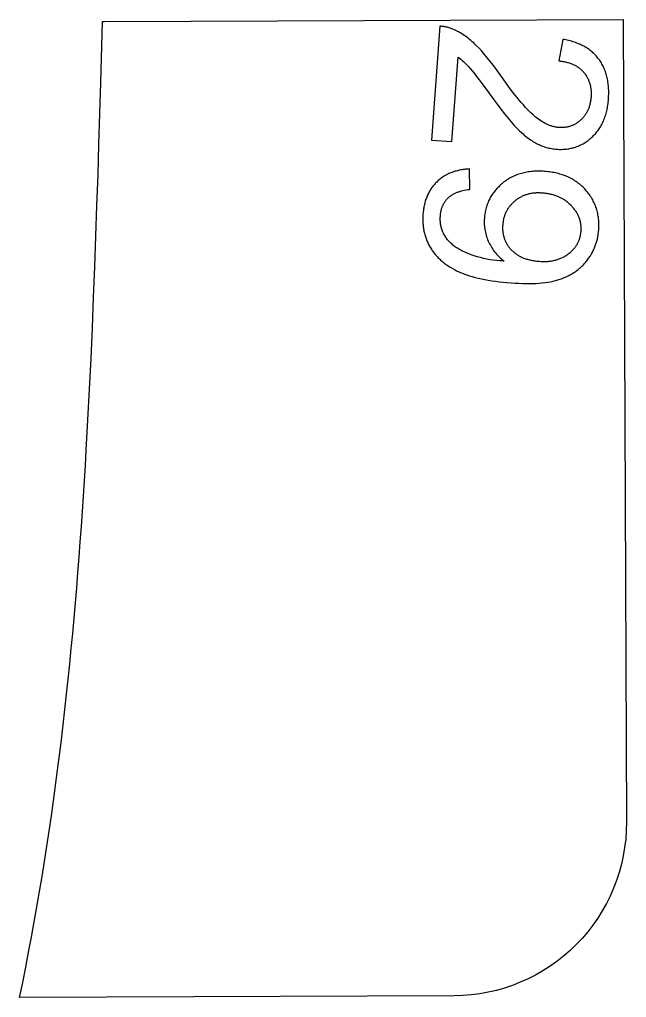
# Model space of a CAD drawing. Extents: x -8894 to -3022, y 6798 to 8329.
# Drawn here: x -7510.1 to -7334.6, y 7701.2 to 7983.9 of the extents above; entities that cross this region are included whole.
import ezdxf

# ---------------------------------------------------------------- set-up
doc = ezdxf.new("R2010")
doc.units = 0
doc.layers.add('LAYER_03', color=7, linetype='CONTINUOUS')
doc.layers.add('STEVILKE', color=7, linetype='CONTINUOUS')

msp = doc.modelspace()

# ---------------------------------------------------------------- linework, layer by layer
at = {"layer": 'LAYER_03'}
msp.add_lwpolyline([(-7384.36, 7701.67), (-7510.05, 7701.17), (-7509.15, 7705.54), (-7508.27, 7709.9), (-7507.42, 7714.27), (-7506.59, 7718.64), (-7505.79, 7723.01), (-7505.02, 7727.38), (-7504.26, 7731.76), (-7503.54, 7736.13), (-7502.83, 7740.51), (-7502.15, 7744.89), (-7501.49, 7749.28), (-7500.85, 7753.66), (-7500.23, 7758.05), (-7499.63, 7762.44), (-7499.05, 7766.83), (-7498.49, 7771.22), (-7497.96, 7775.61), (-7497.44, 7780.01), (-7496.94, 7784.41), (-7496.45, 7788.8), (-7495.99, 7793.2), (-7495.54, 7797.61), (-7495.1, 7802.01), (-7494.69, 7806.41), (-7494.28, 7810.82), (-7493.9, 7815.23), (-7493.53, 7819.63), (-7493.17, 7824.04), (-7492.82, 7828.45), (-7492.49, 7832.86), (-7492.17, 7837.28), (-7491.87, 7841.69), (-7491.57, 7846.11), (-7491.29, 7850.52), (-7491.02, 7854.94), (-7490.75, 7859.35), (-7490.26, 7868.19), (-7489.81, 7877.03), (-7489.38, 7885.88), (-7488.99, 7894.72), (-7488.63, 7903.57), (-7488.29, 7912.42), (-7487.96, 7921.28), (-7487.66, 7930.13), (-7487.36, 7938.98), (-7487.08, 7947.84), (-7486.55, 7965.55), (-7486.04, 7983.27), (-7485.47, 7983.27), (-7335.47, 7983.86), (-7334.55, 7751.87, -0.414214)], format="xyb", close=True, dxfattribs=at)
at = {"layer": 'STEVILKE'}
for p, q in [((-7365.37, 7932.42), (-7365.59, 7932.29)), ((-7365.14, 7932.54), (-7365.37, 7932.42)), ((-7364.92, 7932.66), (-7365.14, 7932.54)), ((-7364.69, 7932.77), (-7364.92, 7932.66)), ((-7364.46, 7932.87), (-7364.69, 7932.77)), ((-7364.23, 7932.97), (-7364.46, 7932.87)), ((-7363.99, 7933.06), (-7364.23, 7932.97)), ((-7363.75, 7933.15), (-7363.99, 7933.06)), ((-7363.5, 7933.23), (-7363.75, 7933.15)), ((-7363.26, 7933.3), (-7363.5, 7933.23)), ((-7363.01, 7933.37), (-7363.26, 7933.3)), ((-7362.75, 7933.44), (-7363.01, 7933.37)), ((-7362.5, 7933.49), (-7362.75, 7933.44)), ((-7362.24, 7933.54), (-7362.5, 7933.49)), ((-7361.98, 7933.59), (-7362.24, 7933.54)), ((-7361.71, 7933.63), (-7361.98, 7933.59)), ((-7361.44, 7933.66), (-7361.71, 7933.63)), ((-7361.17, 7933.69), (-7361.44, 7933.66)), ((-7360.9, 7933.71), (-7361.17, 7933.69)), ((-7360.62, 7933.73), (-7360.9, 7933.71)), ((-7360.34, 7933.74), (-7360.62, 7933.73)), ((-7360.06, 7933.74), (-7360.34, 7933.74)), ((-7359.77, 7933.74), (-7360.06, 7933.74)), ((-7359.48, 7933.73), (-7359.77, 7933.74)), ((-7359.19, 7933.72), (-7359.48, 7933.73)), ((-7358.89, 7933.7), (-7359.19, 7933.72)), ((-7358.56, 7933.67), (-7358.89, 7933.7)), ((-7358.24, 7933.64), (-7358.56, 7933.67)), ((-7357.92, 7933.6), (-7358.24, 7933.64)), ((-7357.6, 7933.56), (-7357.92, 7933.6)), ((-7357.29, 7933.51), (-7357.6, 7933.56)), ((-7356.98, 7933.45), (-7357.29, 7933.51)), ((-7356.68, 7933.39), (-7356.98, 7933.45)), ((-7356.38, 7933.32), (-7356.68, 7933.39)), ((-7356.08, 7933.25), (-7356.38, 7933.32)), ((-7355.79, 7933.17), (-7356.08, 7933.25)), ((-7355.5, 7933.09), (-7355.79, 7933.17)), ((-7355.22, 7933), (-7355.5, 7933.09)), ((-7354.95, 7932.91), (-7355.22, 7933)), ((-7354.67, 7932.81), (-7354.95, 7932.91)), ((-7354.4, 7932.7), (-7354.67, 7932.81)), ((-7354.14, 7932.59), (-7354.4, 7932.7)), ((-7353.88, 7932.47), (-7354.14, 7932.59)), ((-7353.62, 7932.35), (-7353.88, 7932.47)), ((-7353.37, 7932.22), (-7353.62, 7932.35)), ((-7368.55, 7929.59), (-7368.69, 7929.4)), ((-7368.4, 7929.79), (-7368.55, 7929.59)), ((-7368.25, 7929.98), (-7368.4, 7929.79)), ((-7368.09, 7930.17), (-7368.25, 7929.98)), ((-7367.93, 7930.35), (-7368.09, 7930.17)), ((-7367.76, 7930.54), (-7367.93, 7930.35)), ((-7367.59, 7930.72), (-7367.76, 7930.54)), ((-7367.41, 7930.89), (-7367.59, 7930.72)), ((-7367.22, 7931.07), (-7367.41, 7930.89)), ((-7367.03, 7931.24), (-7367.22, 7931.07)), ((-7366.84, 7931.4), (-7367.03, 7931.24)), ((-7366.64, 7931.57), (-7366.84, 7931.4)), ((-7366.43, 7931.72), (-7366.64, 7931.57)), ((-7366.23, 7931.87), (-7366.43, 7931.72)), ((-7366.02, 7932.02), (-7366.23, 7931.87)), ((-7365.8, 7932.16), (-7366.02, 7932.02)), ((-7365.59, 7932.29), (-7365.8, 7932.16)), ((-7353.12, 7932.08), (-7353.37, 7932.22)), ((-7352.88, 7931.94), (-7353.12, 7932.08)), ((-7352.64, 7931.8), (-7352.88, 7931.94)), ((-7352.4, 7931.65), (-7352.64, 7931.8)), ((-7352.17, 7931.49), (-7352.4, 7931.65)), ((-7351.95, 7931.33), (-7352.17, 7931.49)), ((-7351.72, 7931.16), (-7351.95, 7931.33)), ((-7351.51, 7930.99), (-7351.72, 7931.16)), ((-7351.29, 7930.81), (-7351.51, 7930.99)), ((-7351.08, 7930.62), (-7351.29, 7930.81)), ((-7350.88, 7930.43), (-7351.08, 7930.62)), ((-7350.68, 7930.24), (-7350.88, 7930.43)), ((-7350.48, 7930.03), (-7350.68, 7930.24)), ((-7350.29, 7929.83), (-7350.48, 7930.03)), ((-7350.11, 7929.62), (-7350.29, 7929.83)), ((-7349.93, 7929.41), (-7350.11, 7929.62)), ((-7369.93, 7926.79), (-7370, 7926.55)), ((-7369.86, 7927.02), (-7369.93, 7926.79)), ((-7369.78, 7927.25), (-7369.86, 7927.02)), ((-7369.7, 7927.48), (-7369.78, 7927.25)), ((-7369.61, 7927.7), (-7369.7, 7927.48)), ((-7369.51, 7927.93), (-7369.61, 7927.7)), ((-7369.41, 7928.15), (-7369.51, 7927.93)), ((-7369.31, 7928.36), (-7369.41, 7928.15)), ((-7369.19, 7928.58), (-7369.31, 7928.36)), ((-7369.08, 7928.79), (-7369.19, 7928.58)), ((-7368.95, 7928.99), (-7369.08, 7928.79)), ((-7368.82, 7929.2), (-7368.95, 7928.99)), ((-7368.69, 7929.4), (-7368.82, 7929.2)), ((-7349.76, 7929.2), (-7349.93, 7929.41)), ((-7349.59, 7928.99), (-7349.76, 7929.2)), ((-7349.44, 7928.78), (-7349.59, 7928.99)), ((-7349.29, 7928.56), (-7349.44, 7928.78)), ((-7349.14, 7928.35), (-7349.29, 7928.56)), ((-7349, 7928.13), (-7349.14, 7928.35)), ((-7348.87, 7927.91), (-7349, 7928.13)), ((-7348.75, 7927.69), (-7348.87, 7927.91)), ((-7348.63, 7927.47), (-7348.75, 7927.69)), ((-7348.52, 7927.24), (-7348.63, 7927.47)), ((-7348.42, 7927.02), (-7348.52, 7927.24)), ((-7348.32, 7926.79), (-7348.42, 7927.02)), ((-7348.23, 7926.56), (-7348.32, 7926.79)), ((-7370.35, 7924.27), (-7370.37, 7924.01)), ((-7370.37, 7924.01), (-7370.37, 7923.75)), ((-7370.34, 7924.54), (-7370.35, 7924.27)), ((-7370.32, 7924.8), (-7370.34, 7924.54)), ((-7370.29, 7925.06), (-7370.32, 7924.8)), ((-7370.25, 7925.31), (-7370.29, 7925.06)), ((-7370.21, 7925.57), (-7370.25, 7925.31)), ((-7370.17, 7925.82), (-7370.21, 7925.57)), ((-7370.12, 7926.06), (-7370.17, 7925.82)), ((-7370.06, 7926.31), (-7370.12, 7926.06)), ((-7370, 7926.55), (-7370.06, 7926.31)), ((-7348.14, 7926.33), (-7348.23, 7926.56)), ((-7348.07, 7926.1), (-7348.14, 7926.33)), ((-7348, 7925.86), (-7348.07, 7926.1)), ((-7347.93, 7925.63), (-7348, 7925.86)), ((-7347.87, 7925.39), (-7347.93, 7925.63)), ((-7347.82, 7925.15), (-7347.87, 7925.39)), ((-7347.78, 7924.91), (-7347.82, 7925.15)), ((-7347.74, 7924.67), (-7347.78, 7924.91)), ((-7347.71, 7924.43), (-7347.74, 7924.67)), ((-7347.69, 7924.18), (-7347.71, 7924.43)), ((-7347.67, 7923.94), (-7347.69, 7924.18)), ((-7347.66, 7923.69), (-7347.67, 7923.94)), ((-7370.37, 7923.75), (-7370.37, 7923.5)), ((-7370.37, 7923.5), (-7370.36, 7923.24)), ((-7370.36, 7923.24), (-7370.35, 7922.99)), ((-7370.35, 7922.99), (-7370.33, 7922.74)), ((-7370.33, 7922.74), (-7370.3, 7922.49)), ((-7370.3, 7922.49), (-7370.27, 7922.25)), ((-7370.27, 7922.25), (-7370.23, 7922.01)), ((-7370.23, 7922.01), (-7370.19, 7921.77)), ((-7370.19, 7921.77), (-7370.14, 7921.53)), ((-7370.14, 7921.53), (-7370.09, 7921.3)), ((-7370.09, 7921.3), (-7370.02, 7921.07)), ((-7370.02, 7921.07), (-7369.96, 7920.84)), ((-7348.01, 7920.8), (-7347.95, 7921.02)), ((-7347.95, 7921.02), (-7347.9, 7921.25)), ((-7347.9, 7921.25), (-7347.84, 7921.48)), ((-7347.84, 7921.48), (-7347.8, 7921.72)), ((-7347.8, 7921.72), (-7347.76, 7921.96)), ((-7347.76, 7921.96), (-7347.73, 7922.2)), ((-7347.73, 7922.2), (-7347.7, 7922.44)), ((-7347.7, 7922.44), (-7347.68, 7922.68)), ((-7347.68, 7922.68), (-7347.66, 7922.94)), ((-7347.65, 7923.44), (-7347.66, 7923.69)), ((-7347.66, 7922.94), (-7347.65, 7923.19)), ((-7347.65, 7923.19), (-7347.65, 7923.44)), ((-7369.96, 7920.84), (-7369.88, 7920.61)), ((-7369.88, 7920.61), (-7369.8, 7920.39)), ((-7369.8, 7920.39), (-7369.72, 7920.17)), ((-7369.72, 7920.17), (-7369.62, 7919.95)), ((-7369.62, 7919.95), (-7369.53, 7919.73)), ((-7369.53, 7919.73), (-7369.42, 7919.52)), ((-7369.42, 7919.52), (-7369.31, 7919.31)), ((-7369.31, 7919.31), (-7369.2, 7919.1)), ((-7369.2, 7919.1), (-7369.08, 7918.89)), ((-7369.08, 7918.89), (-7368.95, 7918.69)), ((-7368.95, 7918.69), (-7368.81, 7918.49)), ((-7368.81, 7918.49), (-7368.67, 7918.29)), ((-7368.67, 7918.29), (-7368.53, 7918.09)), ((-7349.36, 7918.1), (-7349.22, 7918.29)), ((-7349.22, 7918.29), (-7349.09, 7918.48)), ((-7349.09, 7918.48), (-7348.96, 7918.68)), ((-7348.96, 7918.68), (-7348.84, 7918.88)), ((-7348.84, 7918.88), (-7348.72, 7919.08)), ((-7348.72, 7919.08), (-7348.62, 7919.29)), ((-7348.62, 7919.29), (-7348.51, 7919.5)), ((-7348.51, 7919.5), (-7348.41, 7919.71)), ((-7348.41, 7919.71), (-7348.32, 7919.92)), ((-7348.32, 7919.92), (-7348.24, 7920.13)), ((-7348.24, 7920.13), (-7348.16, 7920.35)), ((-7348.16, 7920.35), (-7348.08, 7920.57)), ((-7348.08, 7920.57), (-7348.01, 7920.8)), ((-7368.53, 7918.09), (-7368.38, 7917.9)), ((-7368.38, 7917.9), (-7368.22, 7917.71)), ((-7368.22, 7917.71), (-7368.05, 7917.52)), ((-7368.05, 7917.52), (-7367.88, 7917.33)), ((-7367.88, 7917.33), (-7367.71, 7917.15)), ((-7367.71, 7917.15), (-7367.53, 7916.97)), ((-7367.53, 7916.97), (-7367.34, 7916.8)), ((-7367.34, 7916.8), (-7367.15, 7916.63)), ((-7367.15, 7916.63), (-7366.96, 7916.47)), ((-7366.96, 7916.47), (-7366.76, 7916.31)), ((-7366.76, 7916.31), (-7366.55, 7916.16)), ((-7366.55, 7916.16), (-7366.34, 7916.01)), ((-7366.34, 7916.01), (-7366.13, 7915.87)), ((-7366.13, 7915.87), (-7365.91, 7915.73)), ((-7365.91, 7915.73), (-7365.68, 7915.6)), ((-7365.68, 7915.6), (-7365.45, 7915.48)), ((-7365.45, 7915.48), (-7365.22, 7915.35)), ((-7365.22, 7915.35), (-7364.98, 7915.24)), ((-7352.58, 7915.31), (-7352.35, 7915.43)), ((-7352.35, 7915.43), (-7352.13, 7915.57)), ((-7352.13, 7915.57), (-7351.91, 7915.71)), ((-7351.91, 7915.71), (-7351.69, 7915.86)), ((-7351.69, 7915.86), (-7351.48, 7916.01)), ((-7351.48, 7916.01), (-7351.27, 7916.17)), ((-7351.27, 7916.17), (-7351.07, 7916.33)), ((-7351.07, 7916.33), (-7350.87, 7916.49)), ((-7350.87, 7916.49), (-7350.68, 7916.66)), ((-7350.68, 7916.66), (-7350.5, 7916.83)), ((-7350.5, 7916.83), (-7350.32, 7917)), ((-7350.32, 7917), (-7350.14, 7917.18)), ((-7350.14, 7917.18), (-7349.97, 7917.36)), ((-7349.97, 7917.36), (-7349.81, 7917.54)), ((-7349.81, 7917.54), (-7349.65, 7917.72)), ((-7349.65, 7917.72), (-7349.5, 7917.91)), ((-7349.5, 7917.91), (-7349.36, 7918.1)), ((-7364.98, 7915.24), (-7364.74, 7915.12)), ((-7364.74, 7915.12), (-7364.49, 7915.02)), ((-7364.49, 7915.02), (-7364.23, 7914.91)), ((-7364.23, 7914.91), (-7363.98, 7914.82)), ((-7363.98, 7914.82), (-7363.71, 7914.73)), ((-7363.71, 7914.73), (-7363.44, 7914.64)), ((-7363.44, 7914.64), (-7363.17, 7914.56)), ((-7363.17, 7914.56), (-7362.89, 7914.48)), ((-7362.89, 7914.48), (-7362.61, 7914.41)), ((-7362.61, 7914.41), (-7362.32, 7914.34)), ((-7362.32, 7914.34), (-7362.03, 7914.28)), ((-7362.03, 7914.28), (-7361.73, 7914.22)), ((-7361.73, 7914.22), (-7361.43, 7914.17)), ((-7361.43, 7914.17), (-7361.12, 7914.12)), ((-7361.12, 7914.12), (-7360.81, 7914.08)), ((-7360.81, 7914.08), (-7360.49, 7914.04)), ((-7360.49, 7914.04), (-7359.84, 7913.98)), ((-7359.84, 7913.98), (-7359.19, 7913.95)), ((-7359.19, 7913.95), (-7358.87, 7913.94)), ((-7358.87, 7913.94), (-7358.56, 7913.93)), ((-7358.56, 7913.93), (-7358.25, 7913.93)), ((-7358.25, 7913.93), (-7357.94, 7913.94)), ((-7357.94, 7913.94), (-7357.63, 7913.95)), ((-7357.63, 7913.95), (-7357.33, 7913.97)), ((-7357.33, 7913.97), (-7357.04, 7914)), ((-7357.04, 7914), (-7356.74, 7914.03)), ((-7356.74, 7914.03), (-7356.45, 7914.06)), ((-7356.45, 7914.06), (-7356.17, 7914.11)), ((-7356.17, 7914.11), (-7355.89, 7914.15)), ((-7355.89, 7914.15), (-7355.61, 7914.21)), ((-7355.61, 7914.21), (-7355.34, 7914.27)), ((-7355.34, 7914.27), (-7355.07, 7914.33)), ((-7355.07, 7914.33), (-7354.8, 7914.4)), ((-7354.8, 7914.4), (-7354.54, 7914.48)), ((-7354.54, 7914.48), (-7354.28, 7914.56)), ((-7354.28, 7914.56), (-7354.03, 7914.65)), ((-7354.03, 7914.65), (-7353.78, 7914.75)), ((-7353.78, 7914.75), (-7353.53, 7914.85)), ((-7353.53, 7914.85), (-7353.29, 7914.95)), ((-7353.29, 7914.95), (-7353.05, 7915.06)), ((-7353.05, 7915.06), (-7352.81, 7915.18)), ((-7352.81, 7915.18), (-7352.58, 7915.31))]:
    msp.add_line(p, q, dxfattribs=at)
for points in [[(-7388.49, 7981.94), (-7390.94, 7949), (-7385.06, 7948.57), (-7383.24, 7973), (-7382.85, 7972.71), (-7382.45, 7972.4), (-7382.06, 7972.07), (-7381.67, 7971.72), (-7381.28, 7971.36), (-7380.89, 7970.98), (-7380.5, 7970.59), (-7380.12, 7970.17), (-7379.92, 7969.95), (-7379.7, 7969.69), (-7379.19, 7969.07), (-7378.59, 7968.32), (-7377.92, 7967.45), (-7377.16, 7966.44), (-7376.31, 7965.3), (-7374.38, 7962.64), (-7373.14, 7960.95), (-7371.96, 7959.38), (-7370.86, 7957.94), (-7369.82, 7956.61), (-7368.84, 7955.41), (-7367.93, 7954.34), (-7367.09, 7953.38), (-7366.31, 7952.55), (-7365.56, 7951.81), (-7364.83, 7951.12), (-7364.46, 7950.79), (-7364.1, 7950.48), (-7363.73, 7950.18), (-7363.37, 7949.89), (-7363.01, 7949.61), (-7362.65, 7949.35), (-7362.29, 7949.1), (-7361.94, 7948.86), (-7361.58, 7948.64), (-7361.23, 7948.43), (-7360.88, 7948.23), (-7360.52, 7948.04), (-7360.17, 7947.87), (-7359.82, 7947.7), (-7359.47, 7947.54), (-7359.11, 7947.4), (-7358.76, 7947.26), (-7358.4, 7947.13), (-7358.04, 7947.01), (-7357.68, 7946.91), (-7357.32, 7946.81), (-7356.95, 7946.72), (-7356.59, 7946.64), (-7356.22, 7946.57), (-7355.85, 7946.51), (-7355.48, 7946.45), (-7355.11, 7946.41), (-7354.74, 7946.38), (-7354.37, 7946.36), (-7354.01, 7946.34), (-7353.65, 7946.34), (-7353.29, 7946.34), (-7352.94, 7946.35), (-7352.59, 7946.37), (-7352.24, 7946.4), (-7351.9, 7946.43), (-7351.55, 7946.48), (-7351.22, 7946.53), (-7350.88, 7946.59), (-7350.55, 7946.66), (-7350.22, 7946.74), (-7349.9, 7946.82), (-7349.57, 7946.92), (-7349.25, 7947.02), (-7348.94, 7947.14), (-7348.62, 7947.26), (-7348.31, 7947.38), (-7348.01, 7947.52), (-7347.7, 7947.67), (-7347.4, 7947.82), (-7347.11, 7947.98), (-7346.81, 7948.16), (-7346.52, 7948.33), (-7346.23, 7948.52), (-7345.95, 7948.72), (-7345.66, 7948.92), (-7345.39, 7949.14), (-7345.11, 7949.36), (-7344.84, 7949.59), (-7344.57, 7949.83), (-7344.3, 7950.07), (-7344.05, 7950.33), (-7343.8, 7950.59), (-7343.55, 7950.85), (-7343.32, 7951.12), (-7343.09, 7951.4), (-7342.87, 7951.68), (-7342.66, 7951.98), (-7342.45, 7952.27), (-7342.25, 7952.58), (-7342.06, 7952.89), (-7341.88, 7953.2), (-7341.7, 7953.53), (-7341.53, 7953.86), (-7341.37, 7954.19), (-7341.22, 7954.53), (-7341.07, 7954.88), (-7340.93, 7955.24), (-7340.8, 7955.6), (-7340.68, 7955.97), (-7340.56, 7956.34), (-7340.45, 7956.72), (-7340.34, 7957.11), (-7340.25, 7957.5), (-7340.16, 7957.9), (-7340.08, 7958.31), (-7340.01, 7958.72), (-7339.94, 7959.14), (-7339.88, 7959.57), (-7339.83, 7960), (-7339.78, 7960.44), (-7339.75, 7960.88), (-7339.7, 7961.76), (-7339.68, 7962.19), (-7339.68, 7962.62), (-7339.68, 7963.04), (-7339.69, 7963.46), (-7339.7, 7963.87), (-7339.73, 7964.27), (-7339.76, 7964.67), (-7339.8, 7965.07), (-7339.85, 7965.46), (-7339.9, 7965.84), (-7339.96, 7966.22), (-7340.03, 7966.6), (-7340.11, 7966.97), (-7340.19, 7967.33), (-7340.29, 7967.69), (-7340.39, 7968.05), (-7340.5, 7968.4), (-7340.61, 7968.74), (-7340.73, 7969.08), (-7340.87, 7969.42), (-7341, 7969.75), (-7341.15, 7970.07), (-7341.3, 7970.39), (-7341.47, 7970.7), (-7341.63, 7971.01), (-7341.81, 7971.31), (-7342, 7971.61), (-7342.19, 7971.91), (-7342.39, 7972.19), (-7342.59, 7972.48), (-7342.81, 7972.75), (-7343.03, 7973.03), (-7343.26, 7973.29), (-7343.49, 7973.55), (-7343.74, 7973.8), (-7343.99, 7974.04), (-7344.24, 7974.28), (-7344.51, 7974.51), (-7344.78, 7974.74), (-7345.06, 7974.96), (-7345.34, 7975.17), (-7345.63, 7975.38), (-7345.93, 7975.58), (-7346.24, 7975.77), (-7346.55, 7975.96), (-7346.87, 7976.14), (-7347.2, 7976.31), (-7347.53, 7976.48), (-7347.87, 7976.64), (-7348.22, 7976.79), (-7348.58, 7976.94), (-7348.94, 7977.08), (-7349.31, 7977.21), (-7349.69, 7977.34), (-7350.07, 7977.46), (-7350.46, 7977.58), (-7350.86, 7977.69), (-7351.27, 7977.79), (-7351.68, 7977.89), (-7352.1, 7977.98), (-7352.52, 7978.06), (-7352.96, 7978.13), (-7354.07, 7971.89), (-7353.78, 7971.87), (-7353.49, 7971.84), (-7353.21, 7971.8), (-7352.93, 7971.76), (-7352.66, 7971.71), (-7352.39, 7971.66), (-7352.13, 7971.61), (-7351.86, 7971.55), (-7351.61, 7971.48), (-7351.36, 7971.41), (-7351.11, 7971.34), (-7350.87, 7971.26), (-7350.63, 7971.18), (-7350.39, 7971.09), (-7350.17, 7970.99), (-7349.94, 7970.9), (-7349.72, 7970.79), (-7349.5, 7970.68), (-7349.29, 7970.57), (-7349.08, 7970.45), (-7348.88, 7970.33), (-7348.68, 7970.2), (-7348.48, 7970.07), (-7348.29, 7969.93), (-7348.11, 7969.79), (-7347.93, 7969.65), (-7347.75, 7969.49), (-7347.58, 7969.34), (-7347.41, 7969.18), (-7347.24, 7969.01), (-7347.08, 7968.84), (-7346.93, 7968.66), (-7346.78, 7968.48), (-7346.63, 7968.3), (-7346.49, 7968.12), (-7346.36, 7967.93), (-7346.23, 7967.74), (-7346.1, 7967.54), (-7345.99, 7967.34), (-7345.87, 7967.14), (-7345.77, 7966.94), (-7345.67, 7966.73), (-7345.57, 7966.52), (-7345.48, 7966.31), (-7345.39, 7966.09), (-7345.31, 7965.87), (-7345.24, 7965.65), (-7345.17, 7965.42), (-7345.1, 7965.19), (-7345.05, 7964.96), (-7344.99, 7964.73), (-7344.95, 7964.49), (-7344.9, 7964.25), (-7344.87, 7964.01), (-7344.84, 7963.76), (-7344.81, 7963.51), (-7344.79, 7963.25), (-7344.78, 7963), (-7344.77, 7962.74), (-7344.76, 7962.48), (-7344.76, 7962.21), (-7344.77, 7961.94), (-7344.78, 7961.67), (-7344.8, 7961.4), (-7344.82, 7961.14), (-7344.85, 7960.88), (-7344.88, 7960.63), (-7344.92, 7960.38), (-7344.96, 7960.13), (-7345, 7959.89), (-7345.05, 7959.65), (-7345.11, 7959.42), (-7345.16, 7959.19), (-7345.23, 7958.96), (-7345.3, 7958.73), (-7345.37, 7958.51), (-7345.45, 7958.29), (-7345.53, 7958.08), (-7345.62, 7957.87), (-7345.71, 7957.66), (-7345.8, 7957.45), (-7345.9, 7957.25), (-7346.01, 7957.06), (-7346.12, 7956.86), (-7346.23, 7956.67), (-7346.35, 7956.48), (-7346.48, 7956.3), (-7346.61, 7956.12), (-7346.74, 7955.94), (-7346.88, 7955.77), (-7347.02, 7955.6), (-7347.17, 7955.43), (-7347.32, 7955.27), (-7347.48, 7955.11), (-7347.64, 7954.95), (-7347.8, 7954.8), (-7347.97, 7954.65), (-7348.14, 7954.51), (-7348.32, 7954.37), (-7348.49, 7954.24), (-7348.67, 7954.11), (-7348.85, 7953.99), (-7349.03, 7953.87), (-7349.21, 7953.76), (-7349.39, 7953.66), (-7349.58, 7953.55), (-7349.77, 7953.46), (-7349.96, 7953.37), (-7350.15, 7953.28), (-7350.34, 7953.2), (-7350.53, 7953.13), (-7350.73, 7953.06), (-7350.93, 7952.99), (-7351.13, 7952.93), (-7351.33, 7952.88), (-7351.54, 7952.83), (-7351.74, 7952.79), (-7351.95, 7952.75), (-7352.16, 7952.72), (-7352.37, 7952.69), (-7352.59, 7952.67), (-7352.8, 7952.65), (-7353.02, 7952.64), (-7353.24, 7952.63), (-7353.46, 7952.63), (-7353.68, 7952.63), (-7353.91, 7952.64), (-7354.13, 7952.66), (-7354.35, 7952.68), (-7354.57, 7952.7), (-7354.78, 7952.73), (-7355, 7952.77), (-7355.22, 7952.81), (-7355.44, 7952.86), (-7355.66, 7952.91), (-7355.88, 7952.97), (-7356.1, 7953.03), (-7356.32, 7953.1), (-7356.54, 7953.18), (-7356.76, 7953.26), (-7356.98, 7953.34), (-7357.21, 7953.44), (-7357.43, 7953.53), (-7357.65, 7953.64), (-7357.88, 7953.75), (-7358.1, 7953.86), (-7358.32, 7953.98), (-7358.55, 7954.11), (-7358.77, 7954.24), (-7359, 7954.38), (-7359.45, 7954.67), (-7359.91, 7954.98), (-7360.36, 7955.32), (-7360.82, 7955.68), (-7361.28, 7956.06), (-7361.75, 7956.47), (-7362.24, 7956.93), (-7362.74, 7957.43), (-7363.27, 7957.97), (-7363.81, 7958.56), (-7364.37, 7959.19), (-7364.95, 7959.86), (-7365.55, 7960.57), (-7366.17, 7961.33), (-7366.81, 7962.13), (-7367.46, 7962.97), (-7368.14, 7963.86), (-7368.83, 7964.78), (-7369.54, 7965.75), (-7371.02, 7967.82), (-7371.98, 7969.17), (-7372.91, 7970.44), (-7373.82, 7971.63), (-7374.7, 7972.74), (-7375.56, 7973.77), (-7376.39, 7974.72), (-7377.19, 7975.6), (-7377.97, 7976.39), (-7378.35, 7976.76), (-7378.73, 7977.12), (-7379.12, 7977.47), (-7379.51, 7977.8), (-7379.9, 7978.12), (-7380.29, 7978.44), (-7380.68, 7978.74), (-7381.08, 7979.02), (-7381.47, 7979.3), (-7381.87, 7979.57), (-7382.27, 7979.82), (-7382.67, 7980.06), (-7383.08, 7980.29), (-7383.48, 7980.51), (-7383.89, 7980.71), (-7384.3, 7980.91), (-7384.54, 7981.02), (-7384.79, 7981.13), (-7385.05, 7981.23), (-7385.3, 7981.32), (-7385.56, 7981.41), (-7385.81, 7981.49), (-7386.07, 7981.57), (-7386.33, 7981.63), (-7386.6, 7981.69), (-7386.86, 7981.75), (-7387.13, 7981.8), (-7387.4, 7981.84), (-7387.67, 7981.87), (-7387.94, 7981.9), (-7388.22, 7981.92)], [(-7379.97, 7940.67), (-7380.34, 7940.65), (-7380.71, 7940.62), (-7381.06, 7940.58), (-7381.42, 7940.54), (-7381.77, 7940.49), (-7382.11, 7940.44), (-7382.45, 7940.38), (-7382.79, 7940.32), (-7383.12, 7940.24), (-7383.45, 7940.17), (-7383.77, 7940.08), (-7384.09, 7939.99), (-7384.4, 7939.9), (-7384.7, 7939.79), (-7385.01, 7939.68), (-7385.31, 7939.57), (-7385.6, 7939.45), (-7385.89, 7939.32), (-7386.17, 7939.19), (-7386.45, 7939.05), (-7386.72, 7938.9), (-7386.99, 7938.75), (-7387.26, 7938.59), (-7387.52, 7938.43), (-7387.77, 7938.26), (-7388.02, 7938.08), (-7388.27, 7937.9), (-7388.51, 7937.71), (-7388.75, 7937.52), (-7388.98, 7937.31), (-7389.21, 7937.11), (-7389.43, 7936.89), (-7389.65, 7936.68), (-7389.86, 7936.45), (-7390.06, 7936.22), (-7390.26, 7935.99), (-7390.46, 7935.75), (-7390.64, 7935.51), (-7390.82, 7935.27), (-7391, 7935.01), (-7391.17, 7934.76), (-7391.33, 7934.5), (-7391.49, 7934.23), (-7391.64, 7933.96), (-7391.78, 7933.69), (-7391.92, 7933.41), (-7392.05, 7933.12), (-7392.18, 7932.84), (-7392.3, 7932.54), (-7392.41, 7932.24), (-7392.52, 7931.94), (-7392.63, 7931.63), (-7392.72, 7931.32), (-7392.81, 7931.01), (-7392.9, 7930.68), (-7392.98, 7930.36), (-7393.05, 7930.03), (-7393.11, 7929.69), (-7393.17, 7929.35), (-7393.23, 7929.01), (-7393.28, 7928.66), (-7393.32, 7928.31), (-7393.36, 7927.95), (-7393.39, 7927.58), (-7393.43, 7926.9), (-7393.44, 7926.56), (-7393.44, 7926.23), (-7393.44, 7925.89), (-7393.43, 7925.56), (-7393.42, 7925.23), (-7393.4, 7924.91), (-7393.37, 7924.58), (-7393.34, 7924.26), (-7393.31, 7923.94), (-7393.26, 7923.62), (-7393.21, 7923.31), (-7393.16, 7922.99), (-7393.1, 7922.68), (-7393.03, 7922.38), (-7392.96, 7922.07), (-7392.88, 7921.77), (-7392.79, 7921.47), (-7392.7, 7921.17), (-7392.6, 7920.87), (-7392.5, 7920.58), (-7392.39, 7920.28), (-7392.28, 7919.99), (-7392.16, 7919.71), (-7392.03, 7919.42), (-7391.9, 7919.14), (-7391.76, 7918.86), (-7391.61, 7918.58), (-7391.46, 7918.31), (-7391.31, 7918.03), (-7391.14, 7917.76), (-7390.97, 7917.49), (-7390.8, 7917.23), (-7390.62, 7916.97), (-7390.44, 7916.71), (-7390.24, 7916.46), (-7390.05, 7916.21), (-7389.85, 7915.96), (-7389.64, 7915.72), (-7389.43, 7915.48), (-7389.21, 7915.24), (-7388.98, 7915.01), (-7388.75, 7914.78), (-7388.52, 7914.56), (-7388.28, 7914.34), (-7388.03, 7914.12), (-7387.78, 7913.9), (-7387.52, 7913.69), (-7387.26, 7913.48), (-7386.99, 7913.28), (-7386.71, 7913.08), (-7386.43, 7912.88), (-7386.15, 7912.69), (-7385.56, 7912.31), (-7384.95, 7911.95), (-7384.32, 7911.61), (-7383.66, 7911.27), (-7382.99, 7910.95), (-7382.28, 7910.65), (-7381.55, 7910.36), (-7380.78, 7910.08), (-7379.98, 7909.82), (-7379.15, 7909.57), (-7378.29, 7909.33), (-7377.39, 7909.11), (-7376.47, 7908.91), (-7375.51, 7908.71), (-7374.52, 7908.53), (-7373.5, 7908.37), (-7372.45, 7908.22), (-7371.37, 7908.08), (-7370.25, 7907.95), (-7369.11, 7907.84), (-7367.93, 7907.75), (-7366.8, 7907.67), (-7365.7, 7907.62), (-7364.63, 7907.58), (-7363.6, 7907.56), (-7362.6, 7907.56), (-7361.63, 7907.58), (-7360.7, 7907.61), (-7359.8, 7907.67), (-7358.93, 7907.74), (-7358.09, 7907.84), (-7357.29, 7907.95), (-7356.51, 7908.08), (-7355.77, 7908.23), (-7355.42, 7908.32), (-7355.07, 7908.4), (-7354.73, 7908.49), (-7354.39, 7908.59), (-7354.07, 7908.69), (-7353.75, 7908.8), (-7353.14, 7909.02), (-7352.54, 7909.26), (-7351.95, 7909.52), (-7351.38, 7909.79), (-7351.11, 7909.94), (-7350.83, 7910.08), (-7350.56, 7910.24), (-7350.3, 7910.39), (-7350.03, 7910.55), (-7349.78, 7910.71), (-7349.52, 7910.88), (-7349.27, 7911.05), (-7349.03, 7911.23), (-7348.79, 7911.41), (-7348.55, 7911.59), (-7348.32, 7911.78), (-7348.09, 7911.97), (-7347.86, 7912.17), (-7347.64, 7912.37), (-7347.43, 7912.58), (-7347.21, 7912.78), (-7347, 7913), (-7346.8, 7913.21), (-7346.6, 7913.44), (-7346.4, 7913.66), (-7346.21, 7913.89), (-7346.02, 7914.12), (-7345.84, 7914.36), (-7345.48, 7914.84), (-7345.31, 7915.09), (-7345.15, 7915.34), (-7344.99, 7915.58), (-7344.83, 7915.83), (-7344.68, 7916.09), (-7344.54, 7916.34), (-7344.4, 7916.6), (-7344.26, 7916.86), (-7344.13, 7917.12), (-7344.01, 7917.38), (-7343.89, 7917.64), (-7343.77, 7917.91), (-7343.66, 7918.18), (-7343.56, 7918.45), (-7343.46, 7918.72), (-7343.36, 7919), (-7343.27, 7919.27), (-7343.19, 7919.55), (-7343.11, 7919.83), (-7343.03, 7920.12), (-7342.96, 7920.4), (-7342.9, 7920.69), (-7342.84, 7920.98), (-7342.78, 7921.27), (-7342.73, 7921.56), (-7342.69, 7921.86), (-7342.61, 7922.45), (-7342.56, 7923.05), (-7342.53, 7923.47), (-7342.52, 7923.89), (-7342.51, 7924.3), (-7342.51, 7924.71), (-7342.52, 7925.11), (-7342.54, 7925.51), (-7342.57, 7925.91), (-7342.61, 7926.3), (-7342.66, 7926.69), (-7342.71, 7927.07), (-7342.78, 7927.45), (-7342.86, 7927.83), (-7342.94, 7928.21), (-7343.04, 7928.58), (-7343.14, 7928.94), (-7343.26, 7929.31), (-7343.38, 7929.66), (-7343.51, 7930.02), (-7343.65, 7930.37), (-7343.81, 7930.72), (-7343.97, 7931.06), (-7344.14, 7931.4), (-7344.32, 7931.74), (-7344.5, 7932.07), (-7344.7, 7932.4), (-7344.91, 7932.73), (-7345.13, 7933.05), (-7345.35, 7933.36), (-7345.59, 7933.68), (-7345.83, 7933.99), (-7346.09, 7934.29), (-7346.35, 7934.6), (-7346.62, 7934.89), (-7346.9, 7935.18), (-7347.18, 7935.46), (-7347.47, 7935.73), (-7347.77, 7936), (-7348.07, 7936.25), (-7348.38, 7936.5), (-7348.7, 7936.74), (-7349.02, 7936.97), (-7349.35, 7937.19), (-7349.69, 7937.4), (-7350.03, 7937.61), (-7350.38, 7937.81), (-7350.73, 7938), (-7351.09, 7938.18), (-7351.46, 7938.35), (-7351.84, 7938.51), (-7352.22, 7938.67), (-7352.6, 7938.81), (-7353, 7938.95), (-7353.4, 7939.08), (-7353.8, 7939.21), (-7354.22, 7939.32), (-7354.64, 7939.43), (-7355.06, 7939.52), (-7355.49, 7939.61), (-7355.93, 7939.69), (-7356.38, 7939.77), (-7356.83, 7939.83), (-7357.28, 7939.89), (-7357.75, 7939.93), (-7358.22, 7939.97), (-7358.68, 7940), (-7359.13, 7940.02), (-7359.57, 7940.04), (-7360.02, 7940.04), (-7360.45, 7940.03), (-7360.88, 7940.02), (-7361.31, 7940), (-7361.73, 7939.97), (-7362.15, 7939.93), (-7362.56, 7939.88), (-7362.97, 7939.82), (-7363.37, 7939.75), (-7363.77, 7939.68), (-7364.16, 7939.59), (-7364.54, 7939.5), (-7364.93, 7939.4), (-7365.3, 7939.29), (-7365.68, 7939.17), (-7366.04, 7939.04), (-7366.41, 7938.9), (-7366.76, 7938.75), (-7367.12, 7938.6), (-7367.46, 7938.44), (-7367.81, 7938.26), (-7368.14, 7938.08), (-7368.48, 7937.89), (-7368.8, 7937.7), (-7369.13, 7937.49), (-7369.44, 7937.27), (-7369.76, 7937.05), (-7370.06, 7936.81), (-7370.37, 7936.57), (-7370.66, 7936.32), (-7370.95, 7936.07), (-7371.23, 7935.81), (-7371.5, 7935.55), (-7371.76, 7935.28), (-7372.02, 7935.01), (-7372.26, 7934.74), (-7372.5, 7934.46), (-7372.73, 7934.17), (-7372.94, 7933.88), (-7373.16, 7933.59), (-7373.36, 7933.29), (-7373.55, 7932.99), (-7373.74, 7932.69), (-7373.92, 7932.38), (-7374.08, 7932.06), (-7374.25, 7931.74), (-7374.4, 7931.42), (-7374.54, 7931.09), (-7374.67, 7930.76), (-7374.8, 7930.42), (-7374.92, 7930.08), (-7375.03, 7929.74), (-7375.13, 7929.39), (-7375.22, 7929.03), (-7375.31, 7928.68), (-7375.38, 7928.31), (-7375.45, 7927.95), (-7375.51, 7927.58), (-7375.56, 7927.2), (-7375.6, 7926.82), (-7375.63, 7926.44), (-7375.66, 7925.97), (-7375.67, 7925.52), (-7375.67, 7925.06), (-7375.65, 7924.61), (-7375.62, 7924.16), (-7375.58, 7923.71), (-7375.52, 7923.27), (-7375.44, 7922.83), (-7375.35, 7922.39), (-7375.25, 7921.96), (-7375.13, 7921.53), (-7375, 7921.1), (-7374.85, 7920.67), (-7374.69, 7920.25), (-7374.51, 7919.83), (-7374.32, 7919.42), (-7374.12, 7919.01), (-7373.91, 7918.61), (-7373.69, 7918.22), (-7373.46, 7917.84), (-7373.22, 7917.47), (-7372.97, 7917.11), (-7372.71, 7916.76), (-7372.44, 7916.42), (-7372.16, 7916.09), (-7371.88, 7915.77), (-7371.58, 7915.46), (-7371.27, 7915.16), (-7370.96, 7914.87), (-7370.63, 7914.58), (-7370.3, 7914.31), (-7369.96, 7914.05), (-7370.67, 7914.08), (-7371.18, 7914.11), (-7372.13, 7914.19), (-7373.07, 7914.31), (-7374.01, 7914.45), (-7374.94, 7914.62), (-7375.86, 7914.82), (-7376.78, 7915.04), (-7377.69, 7915.3), (-7378.59, 7915.58), (-7379.47, 7915.89), (-7380.3, 7916.2), (-7381.08, 7916.52), (-7381.45, 7916.69), (-7381.81, 7916.86), (-7382.15, 7917.03), (-7382.49, 7917.2), (-7382.81, 7917.38), (-7383.13, 7917.55), (-7383.43, 7917.73), (-7383.71, 7917.92), (-7383.99, 7918.1), (-7384.25, 7918.29), (-7384.5, 7918.49), (-7384.75, 7918.68), (-7384.99, 7918.89), (-7385.22, 7919.1), (-7385.45, 7919.31), (-7385.66, 7919.53), (-7385.87, 7919.76), (-7386.08, 7919.99), (-7386.27, 7920.22), (-7386.46, 7920.47), (-7386.64, 7920.71), (-7386.82, 7920.97), (-7386.98, 7921.23), (-7387.14, 7921.49), (-7387.3, 7921.76), (-7387.44, 7922.03), (-7387.51, 7922.17), (-7387.58, 7922.31), (-7387.64, 7922.45), (-7387.7, 7922.6), (-7387.76, 7922.74), (-7387.82, 7922.89), (-7387.87, 7923.03), (-7387.92, 7923.18), (-7387.97, 7923.33), (-7388.02, 7923.48), (-7388.06, 7923.63), (-7388.1, 7923.78), (-7388.14, 7923.94), (-7388.18, 7924.09), (-7388.21, 7924.25), (-7388.24, 7924.4), (-7388.29, 7924.72), (-7388.33, 7925.04), (-7388.37, 7925.37), (-7388.39, 7925.7), (-7388.4, 7926.04), (-7388.4, 7926.38), (-7388.39, 7926.72), (-7388.37, 7927.07), (-7388.35, 7927.28), (-7388.33, 7927.48), (-7388.3, 7927.68), (-7388.28, 7927.88), (-7388.25, 7928.07), (-7388.21, 7928.26), (-7388.17, 7928.45), (-7388.13, 7928.64), (-7388.09, 7928.82), (-7388.04, 7929.01), (-7387.99, 7929.18), (-7387.93, 7929.36), (-7387.87, 7929.53), (-7387.81, 7929.71), (-7387.74, 7929.87), (-7387.68, 7930.04), (-7387.6, 7930.2), (-7387.53, 7930.36), (-7387.45, 7930.52), (-7387.36, 7930.68), (-7387.28, 7930.83), (-7387.19, 7930.98), (-7387.09, 7931.13), (-7387, 7931.27), (-7386.9, 7931.42), (-7386.79, 7931.56), (-7386.68, 7931.69), (-7386.57, 7931.83), (-7386.46, 7931.96), (-7386.34, 7932.09), (-7386.22, 7932.22), (-7386.09, 7932.34), (-7385.97, 7932.46), (-7385.83, 7932.58), (-7385.7, 7932.7), (-7385.55, 7932.81), (-7385.41, 7932.92), (-7385.26, 7933.02), (-7385.1, 7933.13), (-7384.95, 7933.23), (-7384.78, 7933.33), (-7384.62, 7933.42), (-7384.44, 7933.51), (-7384.27, 7933.6), (-7384.09, 7933.69), (-7383.91, 7933.77), (-7383.72, 7933.85), (-7383.52, 7933.93), (-7383.33, 7934), (-7383.13, 7934.07), (-7382.92, 7934.14), (-7382.71, 7934.2), (-7382.5, 7934.27), (-7382.28, 7934.32), (-7381.83, 7934.43), (-7381.37, 7934.53), (-7380.88, 7934.61), (-7380.38, 7934.69), (-7379.87, 7934.75)]]:
    msp.add_lwpolyline(points, close=True, dxfattribs=at)

doc.saveas('drawing.dxf')
